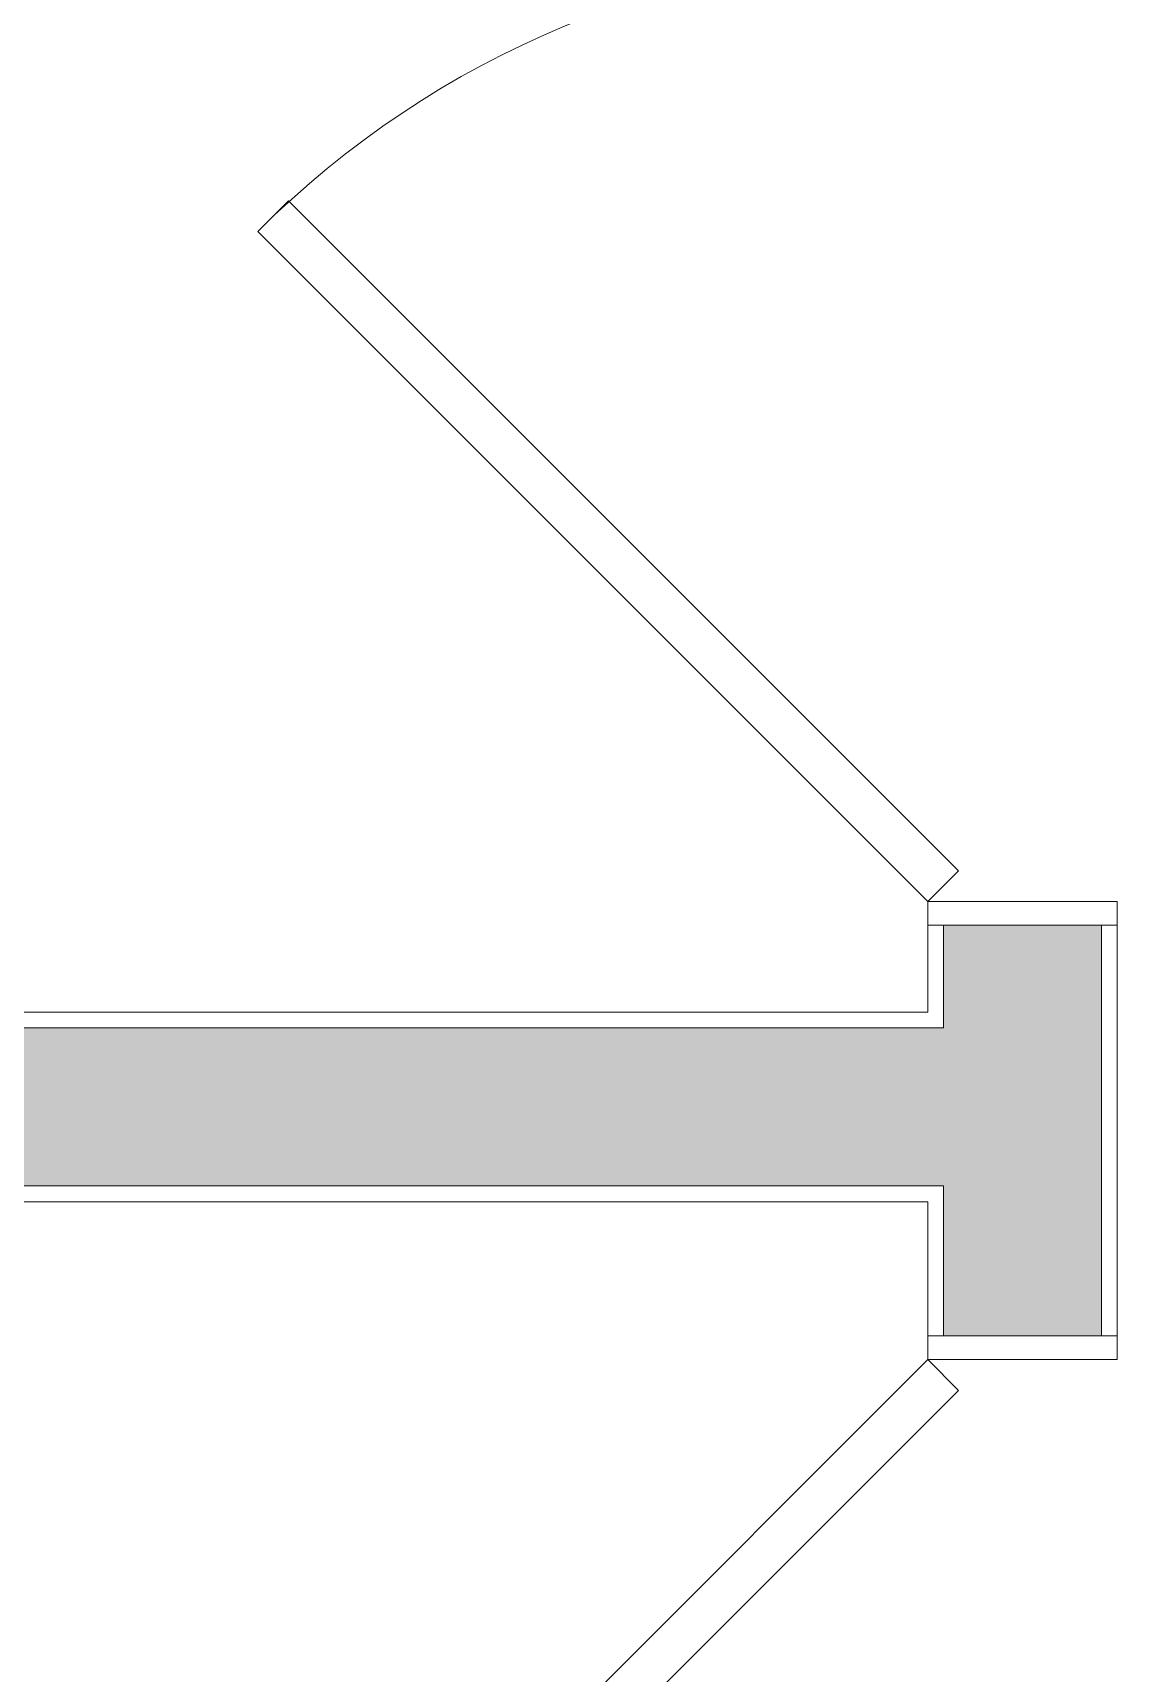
# Model space of a CAD drawing. Header units: inches. Extents: x 99 to 15695, y -7208 to 2559.
# Drawn here: x 8942.8 to 8977.1, y -5205.2 to -5153.3 of the extents above; entities that cross this region are included whole.
import ezdxf

# ---------------------------------------------------------------- set-up
doc = ezdxf.new("R2010")
doc.units = ezdxf.units.IN
doc.header["$LTSCALE"] = 96
doc.header["$MEASUREMENT"] = 0
doc.layers.add('Doors', color=5, linetype='Continuous', lineweight=5)
doc.layers.add('Walls_  Normal', color=6, linetype='Continuous', lineweight=13)

msp = doc.modelspace()

# ---------------------------------------------------------------- linework, layer by layer
at = {"layer": 'Doors', "transparency": 33554687}
for p, q in [((8949.903, -5159.605), (8950.875, -5158.633)), ((8972.088, -5179.846), (8950.875, -5158.633)), ((8971.116, -5180.818), (8949.903, -5159.605)), ((8972.088, -5179.846), (8971.116, -5180.818)), ((8971.116, -5180.818), (8971.116, -5181.568)), ((8971.116, -5180.818), (8977.116, -5180.818)), ((8977.116, -5180.818), (8977.116, -5181.568)), ((8971.116, -5181.568), (8977.116, -5181.568)), ((8971.116, -5194.568), (8971.116, -5195.318)), ((8971.116, -5194.568), (8977.116, -5194.568)), ((8977.116, -5194.568), (8977.116, -5195.318)), ((8971.116, -5195.318), (8949.903, -5216.531)), ((8971.116, -5195.318), (8977.116, -5195.318)), ((8972.088, -5196.29), (8971.116, -5195.318)), ((8972.088, -5196.29), (8950.875, -5217.504))]:
    msp.add_line(p, q, dxfattribs=at)
msp.add_arc((8971.116, -5180.818), 30, 90, 135, dxfattribs=at)
at = {"layer": 'Walls_  Normal', "transparency": 33554687}
for p, q in [((8971.116, -5184.318), (8971.116, -5181.568)), ((8971.116, -5181.568), (8977.116, -5181.568)), ((8971.616, -5184.818), (8971.616, -5181.568)), ((8971.616, -5181.568), (8976.616, -5181.568)), ((8976.616, -5194.568), (8976.616, -5181.568)), ((8977.116, -5194.568), (8977.116, -5181.568)), ((8971.116, -5184.318), (8925.116, -5184.318)), ((8971.616, -5184.818), (8924.616, -5184.818)), ((8971.616, -5189.818), (8924.616, -5189.818)), ((8971.616, -5194.568), (8971.616, -5189.818)), ((8971.116, -5190.318), (8925.116, -5190.318)), ((8971.116, -5194.568), (8971.116, -5190.318)), ((8971.116, -5194.568), (8977.116, -5194.568)), ((8971.616, -5194.568), (8976.616, -5194.568))]:
    msp.add_line(p, q, dxfattribs=at)
at = {"layer": 'Walls_  Normal', "color": 252, "true_color": 0x949494, "transparency": 33554687}
for points in [[(8971.616, -5194.568), (8971.616, -5181.568), (8976.616, -5194.568), (8976.616, -5181.568)], [(8971.616, -5189.818), (8924.616, -5189.818), (8971.616, -5184.818), (8924.616, -5184.818)]]:
    msp.add_solid(points, dxfattribs=at)

doc.saveas('drawing.dxf')
